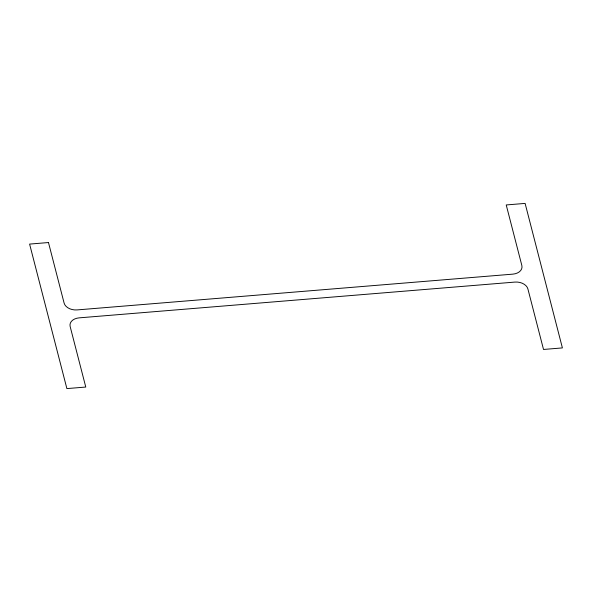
<?xml version="1.0" encoding="UTF-8"?>
<svg xmlns="http://www.w3.org/2000/svg" width="592" height="592" viewBox="0 0 592 592"><rect width="100%" height="100%" fill="white"/><g stroke="black" fill="none" stroke-linecap="round" stroke-linejoin="round"><path stroke-width="0.89" d="M48.477 242.542L29.6 244.089L66.889 388.596L85.773 387.05L70.152 326.51A11.204 7.77 4.9 0 1 79.15 317.86L514.899 282.081A11.204 7.77 4.9 0 1 527.894 288.926L543.523 349.458L562.4 347.911L525.111 203.404L506.227 204.95L521.848 265.49A11.204 7.77 4.9 0 1 512.85 274.14L77.101 309.919A11.204 7.77 4.9 0 1 64.106 303.074L48.477 242.542"/></g></svg>
